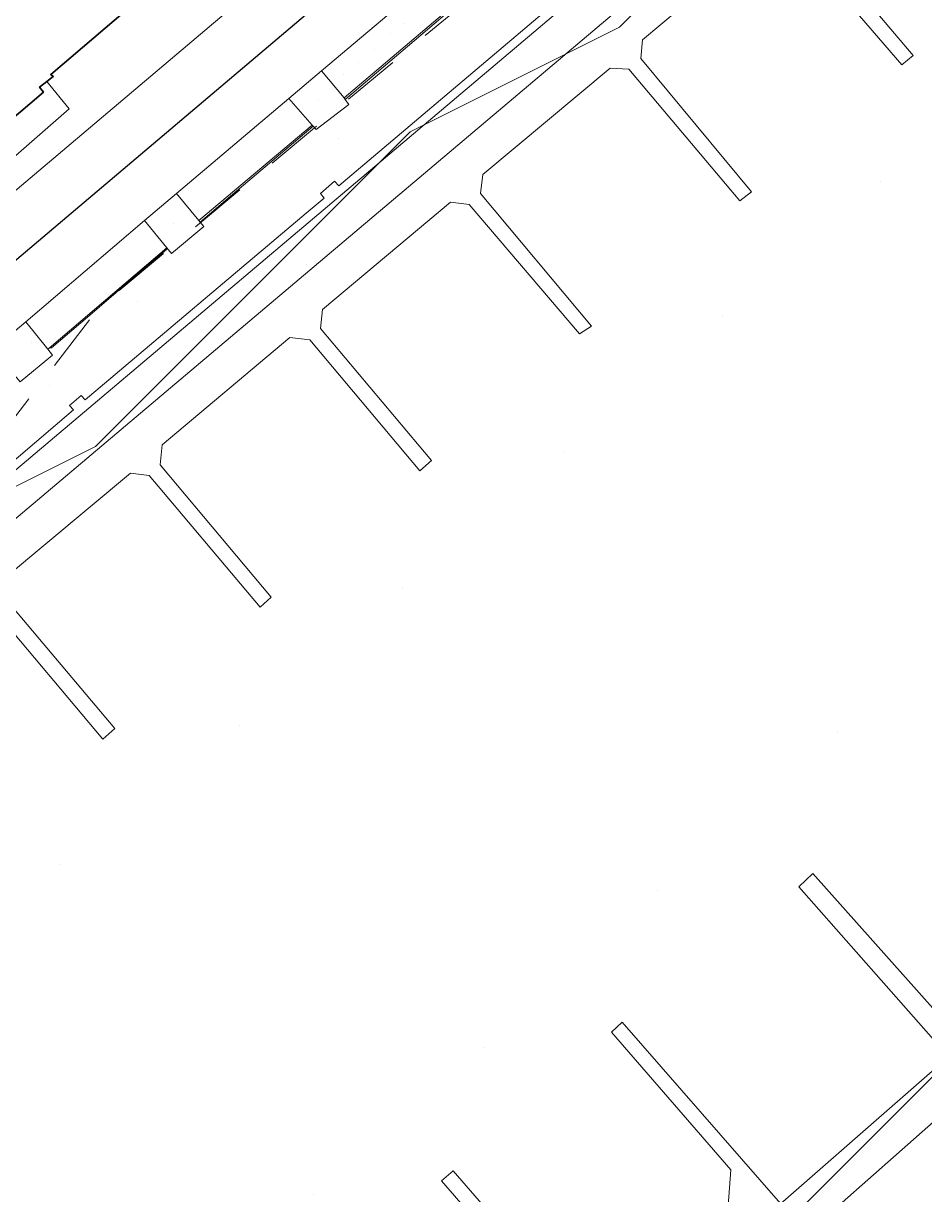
# Model space of a CAD drawing. Header units: metres. Extents: x 0 to 105485, y 0 to 425721.
# Drawn here: x 105114.1 to 105157.1, y 425501.8 to 425557.7 of the extents above; entities that cross this region are included whole.
import ezdxf

# ---------------------------------------------------------------- set-up
doc = ezdxf.new("R2010")
doc.units = ezdxf.units.M
doc.header["$MEASUREMENT"] = 0
doc.linetypes.add('KG-PERCEEL-SO', pattern=[19, 5.5, -4, 5.5, -4])
for name, color, linetype, lineweight in [('B-XX-GK-KADEMUUR-G', 150, 'Continuous', 18), ('B-XX-GR-BOOM-G', 90, 'Continuous', 13), ('B-XX-IE-MEUBILAIR_WATERWEGMEUBILAIR-G', 150, 'Continuous', 18), ('B-XX-IE-MEUBILAIR_WEGMEUBILAIR-G', 7, 'Continuous', 18), ('B-XX-IE-MEUBILAIR_WEGMEUBILAIR_AFVALBAK-G', 7, 'Continuous', 18), ('B-XX-KG-GRENS_PERCEEL-G', 150, 'KG-PERCEEL-SO', 18), ('B-XX-KW-KUNSTWERK_STEIGER-G', 170, 'Continuous', 18), ('B-XX-OG-BEBOUWING-G', 7, 'Continuous', 35), ('B-XX-OG-GRENS-G', 7, 'Continuous', 18), ('B-XX-OG-WATER_HAVEN-G', 170, 'Continuous', 18), ('B-XX-VH-ONVERHARD_ZAND-G', 210, 'Continuous', 18), ('B-XX-VH-OPENVERHARDING-G', 90, 'Continuous', 18), ('B-XX-VW-MARKERING-G', 7, 'Continuous', 18)]:
    doc.layers.add(name, color=color, linetype=linetype, lineweight=lineweight)
doc.layers.add('GIS-WEGVAKKEN', color=2, linetype='Continuous')

msp = doc.modelspace()

# ---------------------------------------------------------------- linework, layer by layer
at = {"layer": 'B-XX-GK-KADEMUUR-G', "ltscale": 0.5}
for points in [[(105109.371, 425532.747), (105177.181, 425590.016)], [(105140.762, 425559.802), (105129.109, 425549.931), (105128.897, 425550.153), (105128.227, 425549.565), (105128.402, 425549.345), (105127.549, 425548.622), (105117, 425539.713), (105116.813, 425539.927), (105116.249, 425539.454), (105116.435, 425539.243), (105109.095, 425532.986)]]:
    msp.add_lwpolyline(points, dxfattribs=at)
at = {"layer": 'B-XX-GR-BOOM-G', "color": 0, "true_color": 0x604a38}
for points in [[(105128.117, 425553.98, 2.595916695458035), (105128.117, 425553.98, 5.395916695458036)], [(105121.195, 425548.144, 2.6112349441923), (105121.195, 425548.144, 5.4112349441923)], [(105114.459, 425542.474, 2.646858147395597), (105114.459, 425542.474, 5.446858147395597)]]:
    msp.add_polyline3d(points, dxfattribs=at)
at = {"layer": 'B-XX-IE-MEUBILAIR_WATERWEGMEUBILAIR-G', "color": 0, "true_color": 0x604a38}
for points in [[(105154.969, 425550.129, 0), (105154.969, 425550.129, 1.5)], [(105127.562, 425546.19, 0), (105127.562, 425546.19, 1.5)], [(105147.394, 425543.687, 0), (105147.394, 425543.687, 1.5)], [(105139.861, 425537.191, 0), (105139.861, 425537.191, 1.5)], [(105132.135, 425530.762, 0), (105132.135, 425530.762, 1.5)], [(105124.378, 425524.212, 0), (105124.378, 425524.212, 1.5)], [(105152.892, 425523.883, 0), (105152.892, 425523.883, 1.5)], [(105115.787, 425517.552, 0), (105115.787, 425517.552, 1.5)], [(105144.318, 425516.324, 0), (105144.318, 425516.324, 1.5)], [(105136.068, 425508.855, 0), (105136.068, 425508.855, 1.5)], [(105127.876, 425501.823, 0), (105127.876, 425501.823, 1.5)]]:
    msp.add_polyline3d(points, dxfattribs=at)
at = {"layer": 'B-XX-IE-MEUBILAIR_WEGMEUBILAIR-G', "color": 0, "true_color": 0x604a38}
for points in [[(105132.201, 425557.655, 2.599926236736622), (105132.201, 425557.655, 4.099926236736622)], [(105131.569, 425557.187, 2.600566729593719), (105131.569, 425557.187, 4.100566729593719)], [(105130.79, 425556.437, 2.608360538494856), (105130.79, 425556.437, 4.108360538494855)], [(105130.045, 425555.788, 2.594967719583544), (105130.045, 425555.788, 4.094967719583544)], [(105129.327, 425555.215, 2.59645585707791), (105129.327, 425555.215, 4.09645585707791)], [(105129.067, 425552.17, 2.540366988932764), (105129.067, 425552.17, 4.040366988932764)], [(105115.274, 425540.425, 2.548682595439368), (105115.274, 425540.425, 4.048682595439368)]]:
    msp.add_polyline3d(points, dxfattribs=at)
at = {"layer": 'B-XX-IE-MEUBILAIR_WEGMEUBILAIR_AFVALBAK-G', "color": 0, "true_color": 0x604a38}
msp.add_polyline3d([(105119.515, 425544.387, 2.535760649730157), (105119.515, 425544.387, 4.035760649730157)], dxfattribs=at)
at = {"layer": 'B-XX-KG-GRENS_PERCEEL-G', "ltscale": 0.5, "flags": 128}
for points in [[(104982.477, 425457.402), (105012.611, 425474.545), (105060.481, 425504.778), (105074.101, 425513.57), (105076.137, 425510.516), (105077.458, 425510.794), (105112.314, 425537.198), (105117.731, 425544.199), (105147.147, 425568.679), (105147.29, 425569.881), (105200.91, 425616.877), (105230.356, 425642.902)], [(105106.161, 425547.216), (105106.278, 425547.327), (105106.428, 425547.239), (105107.02, 425547.661), (105106.84, 425547.868), (105111.749, 425551.929), (105111.899, 425551.87), (105112.372, 425552.291), (105112.491, 425552.262), (105115.004, 425554.397), (105114.824, 425554.634), (105115.475, 425555.146), (105115.355, 425555.234), (105128.778, 425566.704)]]:
    msp.add_lwpolyline(points, dxfattribs=at)
at = {"layer": 'B-XX-KW-KUNSTWERK_STEIGER-G', "ltscale": 0.5}
for points in [[(105106.951, 425463.628), (105117.218, 425470.222), (105142.013, 425491.704), (105140.764, 425493.126), (105145.827, 425497.614), (105145.968, 425497.465), (105142.923, 425494.659), (105142.809, 425494.793), (105141.408, 425493.534), (105144.295, 425490.257), (105145.681, 425491.464), (105143.914, 425493.516), (105147.057, 425496.24), (105147.122, 425496.15), (105160.346, 425507.81), (105184.232, 425529.081), (105203.979, 425548.594), (105228.964, 425573.234)], [(105148.081, 425563.098), (105110.418, 425531.304)], [(105113.191, 425531.245), (105119.156, 425536.217), (105120.058, 425536.118), (105125.355, 425529.837), (105125.88, 425530.311), (105120.58, 425536.618), (105120.679, 425537.57), (105126.763, 425542.695), (105127.717, 425542.58), (105132.966, 425536.335), (105133.529, 425536.824), (105128.232, 425543.125), (105128.32, 425544.025), (105134.433, 425549.139), (105135.316, 425549.031), (105140.58, 425542.863), (105141.157, 425543.235), (105135.862, 425549.559), (105135.968, 425550.462), (105142.048, 425555.543), (105142.932, 425555.489), (105148.236, 425549.204), (105148.796, 425549.646), (105143.509, 425556), (105143.596, 425556.884), (105149.713, 425562.02)], [(105150.623, 425561.901), (105155.97, 425555.691), (105156.509, 425556.141), (105151.156, 425562.444)], [(105112.557, 425529.8), (105117.841, 425523.538), (105118.421, 425524.044), (105113.116, 425530.332)], [(105158.226, 425509.831), (105151.726, 425517.129), (105151.051, 425516.495), (105157.475, 425509.211)], [(105150.169, 425501.391), (105142.622, 425510.038), (105142.116, 425509.571), (105147.812, 425503.005), (105147.676, 425501.278)], [(105157.668, 425507.93), (105150.167, 425501.36)], [(105140.648, 425495.925), (105134.565, 425502.955), (105133.998, 425502.478), (105140.055, 425495.478)]]:
    msp.add_lwpolyline(points, dxfattribs=at)
at = {"layer": 'B-XX-OG-BEBOUWING-G', "ltscale": 0.5}
msp.add_lwpolyline([(105095.302, 425560.309), (105106.175, 425547.229), (105106.278, 425547.327), (105106.428, 425547.239), (105107.02, 425547.661), (105106.84, 425547.868), (105111.749, 425551.929), (105111.899, 425551.87), (105112.15, 425552.094), (105112.372, 425552.291), (105112.491, 425552.262), (105115.004, 425554.397), (105114.824, 425554.634), (105115.165, 425554.902), (105115.475, 425555.146), (105115.355, 425555.234), (105120.972, 425560.034)], dxfattribs=at)
at = {"layer": 'B-XX-OG-GRENS-G'}
for points in [[(105032.5, 425482.5, 1.234867453575134), (105042.5, 425487.5, 1.663900017738342), (105047.5, 425492.5, 1.020874977111816), (105052.5, 425497.5, 1.37507426738739), (105062.5, 425502.5, 1.395105838775635), (105072.5, 425507.5, 0.9333999752998352), (105082.5, 425512.5, 1.855999946594238), (105087.5, 425517.5, 2.484716653823853), (105092.5, 425522.5, 2.475744247436523), (105102.5, 425527.5, 2.483160734176636), (105107.5, 425532.5, 2.478938341140747), (105117.5, 425537.5, 0.6421241164207458), (105122.5, 425542.5, 1.127437114715576), (105127.5, 425547.5, 0.9811506271362305), (105132.5, 425552.5, 1.090283393859863), (105142.5, 425557.5, 0.6849517822265625), (105152.5, 425567.5, 0.8760285377502441)], [(105217.5, 425562.5, 1.724111318588257), (105212.5, 425557.5, 1.990278244018555), (105207.5, 425552.5, 1.678098678588867), (105202.5, 425547.5, 1.775187492370605), (105197.5, 425542.5, 1.43691098690033), (105192.5, 425537.5, 0.8115102648735046), (105187.5, 425532.5, 1.365799069404602), (105182.5, 425527.5, 1.066330790519714), (105177.5, 425522.5, 1.497040629386902), (105172.5, 425517.5, 1.226641893386841), (105162.5, 425512.5, 0.6770642995834351), (105157.5, 425507.5, 1.117851376533508), (105152.5, 425502.5, 0.9957038164138794), (105147.5, 425497.5, 0.5313242673873901), (105142.5, 425492.5, 1.735124945640564), (105137.5, 425487.5, 0.768205463886261), (105132.5, 425482.5, 1.645827412605286), (105127.5, 425477.5, 0.8736420273780823), (105117.5, 425472.5, 0.7559693455696106), (105112.5, 425467.5, 0.5870449542999268)]]:
    msp.add_polyline3d(points, dxfattribs=at)
at = {"layer": 'B-XX-OG-WATER_HAVEN-G', "ltscale": 0.5}
msp.add_lwpolyline([(105230.994, 425640.195), (105229.907, 425634.766), (105229.746, 425634.613), (105203.886, 425612.712), (105177.181, 425590.016), (105109.371, 425532.747), (105100.442, 425526.888), (105083.659, 425515.984), (105083.605, 425515.987), (105082.526, 425515.248), (105081.956, 425514.927), (105081.932, 425514.864), (105081.704, 425514.716), (105080.259, 425513.78), (105080.7, 425512.953), (105077.403, 425510.516), (105075.651, 425509.418), (105074.497, 425511.936), (105022.813, 425477.327)], dxfattribs=at)
at = {"layer": 'B-XX-VH-ONVERHARD_ZAND-G', "ltscale": 0.5}
for points in [[(105128.282, 425555.406), (105126.717, 425554.098), (105127.834, 425552.82), (105127.882, 425552.765), (105128.015, 425552.613), (105129.573, 425553.807), (105129.413, 425554.046), (105129.358, 425554.127)], [(105122.418, 425548.265), (105121.35, 425549.556), (105119.834, 425548.269), (105120.894, 425546.977), (105121.124, 425546.697), (105122.654, 425547.99), (105122.48, 425548.192)], [(105114.162, 425543.44), (105112.631, 425542.15), (105113.681, 425540.839), (105113.729, 425540.779), (105113.893, 425540.574), (105115.439, 425541.85), (105115.224, 425542.129)]]:
    msp.add_lwpolyline(points, close=True, dxfattribs=at)
at = {"layer": 'B-XX-VH-OPENVERHARDING-G', "ltscale": 0.5}
for points in [[(105104.28, 425541.771), (105148.835, 425579.428)], [(105148.835, 425579.428), (105104.28, 425541.771)], [(105109.095, 425532.986), (105116.435, 425539.243), (105116.249, 425539.454), (105116.813, 425539.927), (105117, 425539.713), (105127.549, 425548.622), (105128.402, 425549.345), (105128.227, 425549.565), (105128.897, 425550.153), (105129.109, 425549.931), (105140.762, 425559.802)], [(105112.631, 425542.15), (105114.162, 425543.44), (105119.834, 425548.269), (105121.35, 425549.556), (105126.717, 425554.098), (105128.282, 425555.406), (105133.696, 425559.991)], [(105120.972, 425560.034), (105115.355, 425555.234), (105115.475, 425555.146), (105115.165, 425554.902), (105116.232, 425553.603), (105113.187, 425550.928)], [(105134.766, 425558.703), (105129.358, 425554.127), (105129.413, 425554.046), (105129.573, 425553.807), (105128.015, 425552.613), (105127.882, 425552.765), (105127.834, 425552.82), (105125.124, 425550.54), (105122.418, 425548.265), (105122.48, 425548.192), (105122.654, 425547.99), (105121.124, 425546.697), (105120.894, 425546.977), (105115.286, 425542.182), (105115.224, 425542.129), (105115.439, 425541.85), (105113.893, 425540.574)]]:
    msp.add_lwpolyline(points, dxfattribs=at)
for points in [[(105134.766, 425558.703), (105133.696, 425559.991), (105128.282, 425555.406), (105129.358, 425554.127)], [(105116.232, 425553.603), (105115.165, 425554.902), (105114.824, 425554.634), (105115.004, 425554.397), (105112.491, 425552.262), (105112.372, 425552.291), (105112.15, 425552.094), (105113.187, 425550.928)], [(105127.834, 425552.82), (105126.717, 425554.098), (105121.35, 425549.556), (105122.418, 425548.265), (105125.124, 425550.54)], [(105120.894, 425546.977), (105119.834, 425548.269), (105114.162, 425543.44), (105115.224, 425542.129), (105115.286, 425542.182)]]:
    msp.add_lwpolyline(points, close=True, dxfattribs=at)
at = {"layer": 'B-XX-VW-MARKERING-G', "color": 0, "ltscale": 0.5, "true_color": 0x808080}
for points in [[(105134.818, 425558.64, 2.580691683884405), (105133.0163333333, 425557.1086666667, 2.576747886241377), (105131.2146666667, 425555.5773333333, 2.560966770924952), (105129.413, 425554.046, 2.568482320287813)], [(105125.178, 425550.476, 2.549905707895917), (105126.53, 425551.6205, 2.558778613910361), (105127.882, 425552.765, 2.573980745231726)], [(105122.48, 425548.192, 2.583270397040044), (105123.829, 425549.334, 2.571210764101071), (105125.178, 425550.476, 2.549905707895917)], [(105120.894, 425546.977, 2.592516170261254), (105120.884, 425546.886, 2.588183723431099), (105119.0513333333, 425545.3243333334, 2.553280971449371), (105117.2186666667, 425543.7626666666, 2.557610253480727), (105115.386, 425542.201, 2.585706663131313), (105115.286, 425542.182, 2.589451757947971)]]:
    msp.add_polyline3d(points, dxfattribs=at)
at = {"layer": 'GIS-WEGVAKKEN'}
msp.add_lwpolyline([(105153.7996000014, 425580.3156000003), (105106.38, 425540.2), (105104.33, 425538.62), (105100.18, 425535.84), (105075.145, 425519.6653000005)], dxfattribs=at)

doc.saveas('drawing.dxf')
